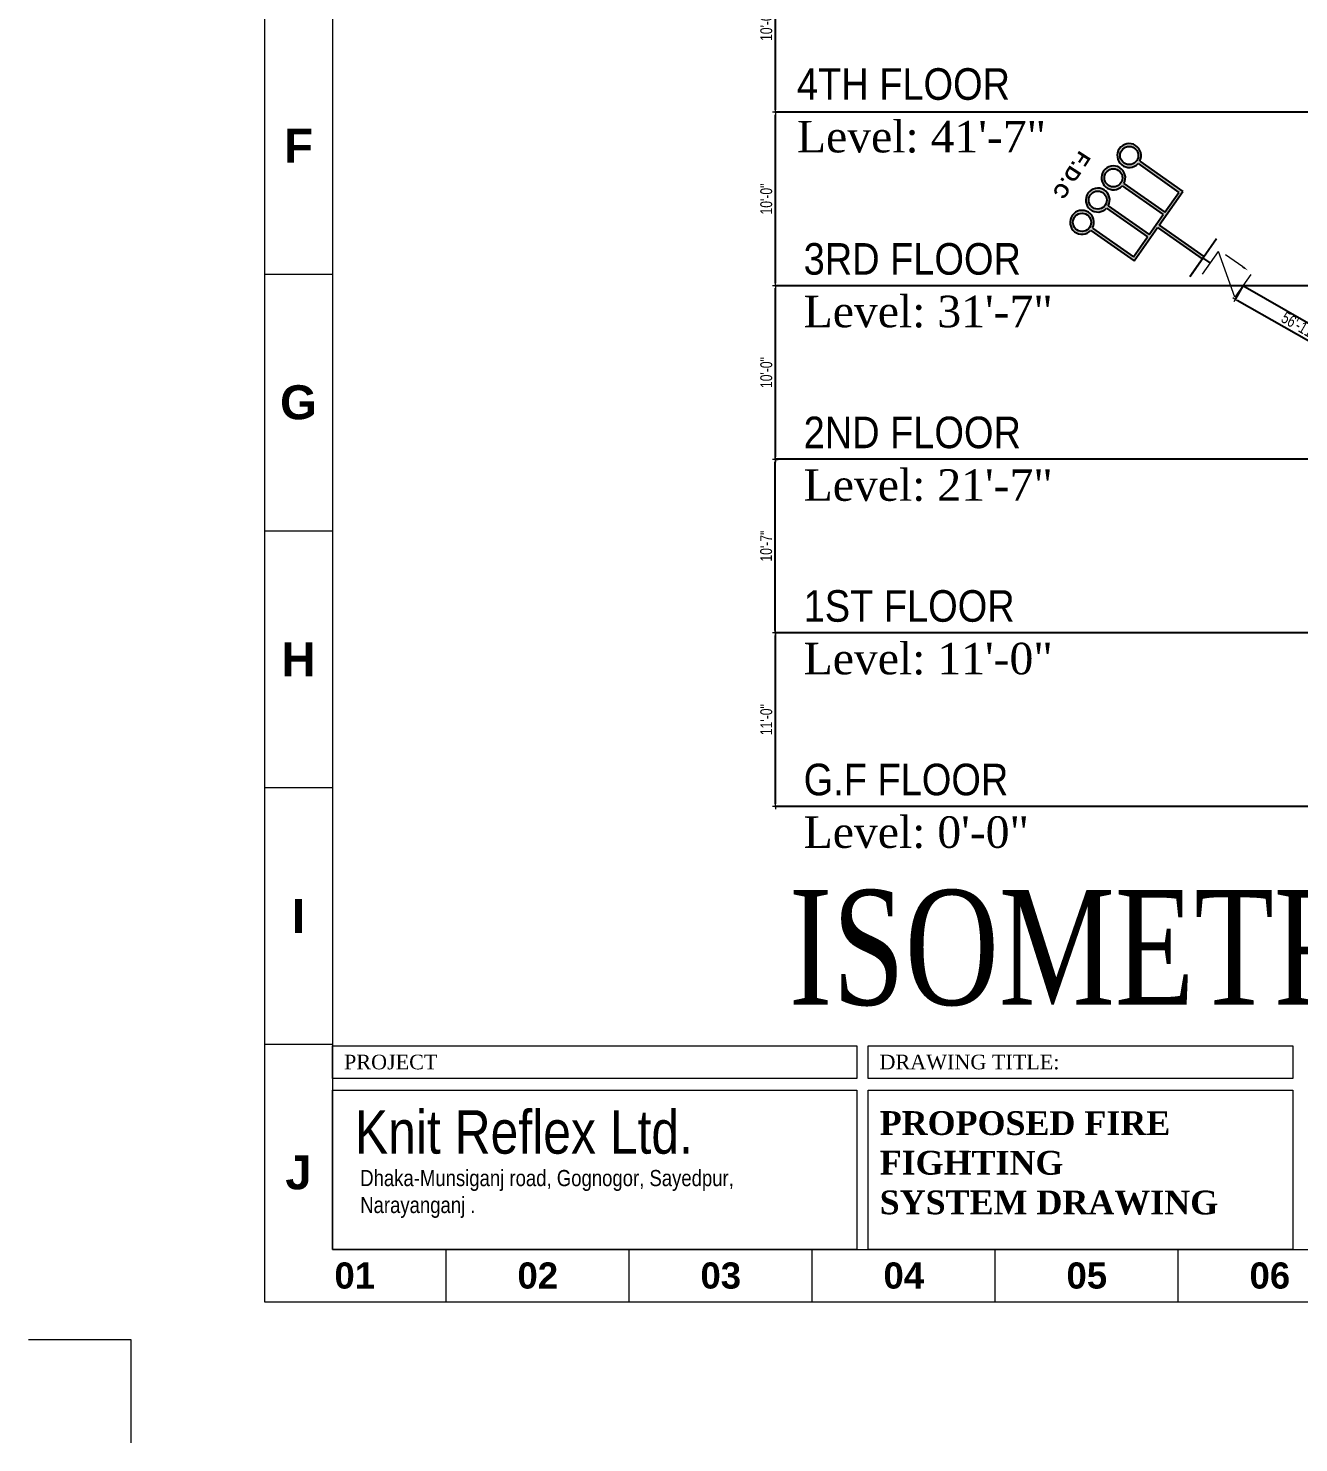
# Model space of a CAD drawing. Header units: inches. Extents: x -98933 to 1585249, y -3352739 to 192771.
# Drawn here: x 44196 to 45162, y 49000 to 50076 of the extents above; entities that cross this region are included whole.
import ezdxf

# ---------------------------------------------------------------- set-up
doc = ezdxf.new("R2010")
doc.units = ezdxf.units.IN
doc.header["$MEASUREMENT"] = 0
doc.header["$PDMODE"] = 35
doc.layers.get('0').update_dxf_attribs({"lineweight": 0})
doc.layers.get('Defpoints').update_dxf_attribs({"lineweight": 0})
for name, color, linetype, lineweight in [('DIM', 7, 'Continuous', 0), ('DIM 01', 250, 'Continuous', 9), ('DIM.', 251, 'Continuous', 5), ('FPS- FBC-2', 1, 'Continuous', 25), ('Inline', 7, 'Continuous', 0), ('Outline', 7, 'Continuous', 0), ('Pipe 150 mm', 1, 'Continuous', 25), ('Scale', 7, 'Continuous', 0), ('Scale_Text', 7, 'Continuous', 0), ('Text', 7, 'Continuous', 0), ('TEXT_TITLEBOX', 7, 'Continuous', 13), ('Titelblk', 7, 'Continuous', 25), ('TITLE', 7, 'Continuous', 20)]:
    doc.layers.add(name, color=color, linetype=linetype, lineweight=lineweight)
doc.styles.add('ltcnbt', font='swisscl.ttf')
doc.styles.add('MONOTEXT', font='txt')
doc.styles.add('SHT-TEXT-1', font='times.ttf', dxfattribs={"height": 12})
doc.styles.get("Standard").update_dxf_attribs({"font": 'arialbd.ttf', "height": 24})
doc.styles.add('STYLE3', font='arial.ttf', dxfattribs={"width": 0.75})
doc.styles.add('TEXT', font='arial.ttf')
doc.styles.add('ZIA', font='ARIALN.TTF', dxfattribs={"width": 1.05, "height": 10})
doc.dimstyles.new('3_16', dxfattribs={"dimscale": 0.75, "dimtxt": 20, "dimasz": 2.5, "dimexe": 0.18, "dimexo": 0.0625, "dimgap": 0.125, "dimtad": 0, "dimdec": 0, "dimzin": 3, "dimdsep": 46, "dimlunit": 4, "dimtxsty": 'ltcnbt', "dimblk": 'D', "dimcen": 3, "dimclrt": 7, "dimadec": 0, "dimazin": 0, "dimtfac": 16, "dimtdec": 0, "dimtix": 1, "dimtmove": 0, "dimatfit": 3, "dimfxl": 1, "dimtvp": 0.75, "dimtolj": 1, "dimtzin": 0, "dimarcsym": 0})

# ---------------------------------------------------------------- blocks, each defined once
blk = doc.blocks.new('FPS- FBC-2')
at = {"lineweight": -2, "true_color": 0xed1f24}
h = blk.add_hatch(color=240, dxfattribs=at)
h.dxf.hatch_style = 1
h.paths.add_polyline_path([(-4334.74, -11771.09), (-4339.69, -11771.09, 16.474806), (-4339.69, -11771.36), (-4335.01, -11771.36), (-4335.01, -11773.64), (-4339.69, -11773.64, 16.474806), (-4339.69, -11773.91), (-4335.01, -11773.91), (-4335.01, -11776.2), (-4339.69, -11776.2, 16.474806), (-4339.69, -11776.47), (-4335.01, -11776.47), (-4335.01, -11778.75), (-4339.69, -11778.75, 16.474806), (-4339.69, -11779.02), (-4334.74, -11779.02), (-4334.74, -11775.19), (-4329.62, -11775.19), (-4329.62, -11775.05), (-4329.62, -11774.92), (-4334.74, -11774.92)])
h.paths.add_polyline_path([(-4339.95, -11771.22, -1), (-4341.65, -11771.22, -1)], flags=16)
h.paths.add_polyline_path([(-4339.95, -11773.78, -1), (-4341.65, -11773.78, -1)], flags=16)
h.paths.add_polyline_path([(-4339.95, -11776.33, -1), (-4341.65, -11776.33, -1)], flags=16)
h.paths.add_polyline_path([(-4339.95, -11778.88, -1), (-4341.65, -11778.88, -1)], flags=16)
at = {"layer": 'FPS- FBC-2', "color": 1}
for p, q in [((-4339.69, -11771.09), (-4334.74, -11771.09)), ((-4334.74, -11774.92), (-4334.74, -11771.09)), ((-4339.69, -11771.36), (-4335.01, -11771.36)), ((-4335.01, -11773.64), (-4335.01, -11771.36)), ((-4339.69, -11773.64), (-4335.01, -11773.64)), ((-4339.69, -11773.91), (-4335.01, -11773.91)), ((-4335.01, -11776.2), (-4335.01, -11773.91)), ((-4329.62, -11777.12), (-4329.62, -11772.86)), ((-4334.74, -11774.92), (-4329.62, -11774.92)), ((-4334.74, -11775.19), (-4329.62, -11775.19)), ((-4334.74, -11779.02), (-4334.74, -11775.19)), ((-4329.62, -11775.05), (-4329.62, -11777.24)), ((-4339.69, -11776.2), (-4335.01, -11776.2)), ((-4339.69, -11776.47), (-4335.01, -11776.47)), ((-4335.01, -11778.75), (-4335.01, -11776.47)), ((-4339.69, -11778.75), (-4335.01, -11778.75)), ((-4339.69, -11779.02), (-4334.74, -11779.02))]:
    blk.add_line(p, q, dxfattribs=at)
for centre in [(-4340.8, -11771.22), (-4340.8, -11773.78), (-4340.8, -11776.33), (-4340.8, -11778.88)]:
    blk.add_circle(centre, 0.849, dxfattribs=at)
for centre in [(-4340.8, -11771.22), (-4340.8, -11773.78), (-4340.8, -11776.33), (-4340.8, -11778.88)]:
    blk.add_arc(centre, 1.12, 6.947, 353.053, dxfattribs=at)
blk = doc.blocks.new('A$C6DE15CEC')
at = {"color": 1, "lineweight": 20, "ltscale": 2}
for p, q in [((0, 0), (0, 109.9)), ((158, 0), (0, 109.9)), ((158, 109.9), (158, 0))]:
    blk.add_line(p, q, dxfattribs=at)
at = {"color": 7, "lineweight": 5}
blk.add_lwpolyline([(114.7, 115.8), (30.1, 115.8)], dxfattribs=at)
blk.add_solid([(114.7, 119.8), (138.7, 115.8), (114.7, 111.8)], dxfattribs=at)
blk = doc.blocks.new('PAGE')
at = {"layer": 'Inline', "color": 252, "lineweight": 15}
blk.add_lwpolyline([(178051640.63, 22656441.11), (178051640.63, 22657235.79), (178050505.36, 22657235.79), (178050505.36, 22656441.11)], close=True, dxfattribs=at)
at = {"layer": 'Outline', "color": 252, "lineweight": 15}
blk.add_line((178050483.42, 22656424.24), (178051662.57, 22656424.24), dxfattribs=at)
blk.add_lwpolyline([(178050483.42, 22657252.66), (178050483.42, 22656424.24)], dxfattribs=at)
at = {"layer": 'Scale', "color": 252, "lineweight": 9}
for p, q in [((178050483.42, 22656755.67), (178050505.36, 22656755.67)), ((178050483.42, 22656672.88), (178050505.36, 22656672.88)), ((178050483.42, 22656590.1), (178050505.36, 22656590.1)), ((178050483.42, 22656507.32), (178050505.36, 22656507.32)), ((178050542.02, 22656424.24), (178050542.02, 22656441.11)), ((178050601.02, 22656424.24), (178050601.02, 22656441.11)), ((178050660.01, 22656424.24), (178050660.01, 22656441.11)), ((178050719.01, 22656424.24), (178050719.01, 22656441.11)), ((178050778.01, 22656424.24), (178050778.01, 22656441.11))]:
    blk.add_line(p, q, dxfattribs=at)
at = {"layer": 'Scale_Text', "color": 252, "lineweight": 13, "attachment_point": 5}
for s, insert, char_height, width in [('F', (178050494.39, 22656797.06), 10.97, 8.3603), ('G', (178050494.39, 22656714.27), 10.97, 8.3603), ('H', (178050494.39, 22656631.49), 10.97, 8.3603), ('I', (178050494.39, 22656548.71), 10.97, 8.3603), ('J', (178050494.39, 22656465.93), 10.97, 8.3603), ('01', (178050512.52, 22656432.67), 8.435, 2.5102), ('02', (178050571.52, 22656432.67), 8.435, 2.5102), ('03', (178050630.51, 22656432.67), 8.435, 2.5102), ('04', (178050689.51, 22656432.67), 8.435, 2.5102), ('05', (178050748.51, 22656432.67), 8.435, 2.5102), ('06', (178050807.51, 22656432.67), 8.435, 2.5102)]:
    blk.add_mtext(s, dxfattribs=dict(at, insert=insert, char_height=char_height, width=width))
blk = doc.blocks.new('Title')
at = {"layer": 'Defpoints', "color": 1, "ltscale": 10}
blk.add_lwpolyline([(-102338.3, -88042.4), (-102338.3, -87942.4), (-102438.3, -87942.4)], dxfattribs=at)
at = {"layer": 'Titelblk', "color": 3, "linetype": 'Continuous', "lineweight": 0, "xscale": 3.014611567961765, "yscale": 3.014611567959946, "zscale": 3.014611567966516}
blk.add_blockref('PAGE', (-536855255.8, -68388224), dxfattribs=at)
blk = doc.blocks.new('D')
at = {"layer": 'DIM'}
for q in [(-1.125, 0), (0, 1.125), (1.125, 0), (0, -1.125)]:
    blk.add_line((0, 0), q, dxfattribs=at)
at = {"layer": 'DIM', "color": 6, "const_width": 0.375}
blk.add_lwpolyline([(-0.1875, 0, 1), (0.1875, 0, 1)], format="xyb", close=True, dxfattribs=at)
blk = doc.blocks.new('*D792')
at = {"layer": 'Defpoints', "color": 0, "transparency": 16777216}
for p in [(44764.1, 49616.4, 0), (44764.1, 49616.4), (44764.1, 49484.4, 0)]:
    blk.add_point(p, dxfattribs=at)
at = {"layer": 'DIM 01', "color": 0, "lineweight": -2, "transparency": 16777216}
for p, q in [((44764, 49616.4), (44764, 49616.4)), ((44764.1, 49486.3), (44764.1, 49614.5)), ((44764, 49484.4), (44764, 49484.4))]:
    blk.add_line(p, q, dxfattribs=at)
at = {"layer": 'DIM 01', "color": 0, "lineweight": -2, "transparency": 16777216, "xscale": 1.875, "yscale": 1.875, "zscale": 1.875}
for p, rotation in [((44764.1, 49616.4), 90), ((44764.1, 49484.4), 270)]:
    blk.add_blockref('D', p, dxfattribs=dict(at, rotation=rotation))
at = {"layer": 'DIM 01', "color": 7, "lineweight": -2, "transparency": 16777216, "insert": (44757.2, 49550.4), "char_height": 9, "attachment_point": 5, "rotation": 90, "style": 'ltcnbt'}
blk.add_mtext('\\A1;11\'-0"', dxfattribs=at)
blk = doc.blocks.new('*D793')
at = {"layer": 'Defpoints', "color": 0, "transparency": 16777216}
for p in [(44764, 49748.4), (44764, 49748.4), (44764.1, 49616.4, 0)]:
    blk.add_point(p, dxfattribs=at)
at = {"layer": 'DIM 01', "color": 0, "lineweight": -2, "transparency": 16777216}
for p, q in [((44764, 49748.4), (44763.9, 49748.4)), ((44764, 49618.3), (44764, 49746.5)), ((44764, 49616.4), (44763.9, 49616.4))]:
    blk.add_line(p, q, dxfattribs=at)
at = {"layer": 'DIM 01', "color": 0, "lineweight": -2, "transparency": 16777216, "xscale": 1.875, "yscale": 1.875, "zscale": 1.875}
for p, rotation in [((44764, 49748.4), 90), ((44764, 49616.4), 270)]:
    blk.add_blockref('D', p, dxfattribs=dict(at, rotation=rotation))
at = {"layer": 'DIM 01', "color": 7, "lineweight": -2, "transparency": 16777216, "insert": (44757.1, 49682.4), "char_height": 9, "attachment_point": 5, "rotation": 90, "style": 'ltcnbt'}
blk.add_mtext('\\A1;10\'-7"', dxfattribs=at)
blk = doc.blocks.new('*D794')
at = {"layer": 'Defpoints', "color": 0, "transparency": 16777216}
for p in [(44764.1, 49880.4, 0), (44764.1, 49880.4), (44764.1, 49748.4, 0)]:
    blk.add_point(p, dxfattribs=at)
at = {"layer": 'DIM 01', "color": 0, "lineweight": -2, "transparency": 16777216}
for p, q in [((44764, 49880.4), (44764, 49880.4)), ((44764.1, 49750.3), (44764.1, 49878.5)), ((44764, 49748.4), (44764, 49748.4))]:
    blk.add_line(p, q, dxfattribs=at)
at = {"layer": 'DIM 01', "color": 0, "lineweight": -2, "transparency": 16777216, "xscale": 1.875, "yscale": 1.875, "zscale": 1.875}
for p, rotation in [((44764.1, 49880.4), 90), ((44764.1, 49748.4), 270)]:
    blk.add_blockref('D', p, dxfattribs=dict(at, rotation=rotation))
at = {"layer": 'DIM 01', "color": 7, "lineweight": -2, "transparency": 16777216, "insert": (44757.2, 49814.4), "char_height": 9, "attachment_point": 5, "rotation": 90, "style": 'ltcnbt'}
blk.add_mtext('\\A1;10\'-0"', dxfattribs=at)
blk = doc.blocks.new('*D795')
at = {"layer": 'Defpoints', "color": 0, "transparency": 16777216}
for p in [(44764.1, 50012.4, 0), (44764.1, 50012.4), (44764.1, 49880.4, 0)]:
    blk.add_point(p, dxfattribs=at)
at = {"layer": 'DIM 01', "color": 0, "lineweight": -2, "transparency": 16777216}
for p, q in [((44764, 50012.4), (44764, 50012.4)), ((44764.1, 49882.3), (44764.1, 50010.5)), ((44764, 49880.4), (44764, 49880.4))]:
    blk.add_line(p, q, dxfattribs=at)
at = {"layer": 'DIM 01', "color": 0, "lineweight": -2, "transparency": 16777216, "xscale": 1.875, "yscale": 1.875, "zscale": 1.875}
for p, rotation in [((44764.1, 50012.4), 90), ((44764.1, 49880.4), 270)]:
    blk.add_blockref('D', p, dxfattribs=dict(at, rotation=rotation))
at = {"layer": 'DIM 01', "color": 7, "lineweight": -2, "transparency": 16777216, "insert": (44757.2, 49946.4), "char_height": 9, "attachment_point": 5, "rotation": 90, "style": 'ltcnbt'}
blk.add_mtext('\\A1;10\'-0"', dxfattribs=at)
blk = doc.blocks.new('*D796')
at = {"layer": 'Defpoints', "color": 0, "transparency": 16777216}
for p in [(44764.1, 50144.4, 0), (44764.1, 50144.4), (44764.1, 50012.4, 0)]:
    blk.add_point(p, dxfattribs=at)
at = {"layer": 'DIM 01', "color": 0, "lineweight": -2, "transparency": 16777216}
for p, q in [((44764, 50144.4), (44764, 50144.4)), ((44764.1, 50014.3), (44764.1, 50142.5)), ((44764, 50012.4), (44764, 50012.4))]:
    blk.add_line(p, q, dxfattribs=at)
at = {"layer": 'DIM 01', "color": 0, "lineweight": -2, "transparency": 16777216, "xscale": 1.875, "yscale": 1.875, "zscale": 1.875}
for p, rotation in [((44764.1, 50144.4), 90), ((44764.1, 50012.4), 270)]:
    blk.add_blockref('D', p, dxfattribs=dict(at, rotation=rotation))
at = {"layer": 'DIM 01', "color": 7, "lineweight": -2, "transparency": 16777216, "insert": (44757.2, 50078.4), "char_height": 9, "attachment_point": 5, "rotation": 90, "style": 'ltcnbt'}
blk.add_mtext('\\A1;10\'-0"', dxfattribs=at)
blk = doc.blocks.new('*D828')
at = {"layer": 'Defpoints', "color": 0, "transparency": 16777216}
for p in [(45119.6, 49880.4, 0), (45113.7, 49870.1), (45210.3, 49828.6, 0)]:
    blk.add_point(p, dxfattribs=at)
at = {"layer": 'DIM 01', "color": 0, "lineweight": -2, "transparency": 16777216}
for p, q in [((45119.6, 49880.4), (45113.6, 49870)), ((45202.8, 49819.3), (45115.3, 49869.2)), ((45210.3, 49828.6), (45204.4, 49818.2))]:
    blk.add_line(p, q, dxfattribs=at)
at = {"layer": 'DIM 01', "color": 0, "lineweight": -2, "transparency": 16777216, "xscale": 1.875, "yscale": 1.875, "zscale": 1.875}
for p, rotation in [((45113.7, 49870.1), 150.2703590381772), ((45204.4, 49818.3), 330.2703590381772)]:
    blk.add_blockref('D', p, dxfattribs=dict(at, rotation=rotation))
at = {"layer": 'DIM 01', "color": 7, "lineweight": -2, "transparency": 16777216, "insert": (45162.5, 49850.2), "char_height": 9, "attachment_point": 5, "rotation": 330.2704, "style": 'ltcnbt'}
blk.add_mtext('\\A1;56\'-11"', dxfattribs=at)

msp = doc.modelspace()

# ---------------------------------------------------------------- linework, layer by layer
at = {"layer": 'DIM 01', "lineweight": -2}
for p, q in [((45868.78, 50012.42, 0), (44764.09, 50012.42, 0)), ((45868.78, 49880.42, 0), (44764.09, 49880.42, 0)), ((45868.78, 49748.42, 0), (44764.09, 49748.42)), ((45868.77, 49616.42, 0), (44764.09, 49616.42, 0)), ((45868.77, 49484.42, 0), (44764.09, 49484.42, 0))]:
    msp.add_line(p, q, dxfattribs=at)
at = {"layer": 'Pipe 150 mm', "lineweight": -2}
for p, q in [((45094.6, 49897.76, 0), (45089.09, 49901.65, 0)), ((45882.82, 49440.29, 0), (45119.59, 49880.42, 0))]:
    msp.add_line(p, q, dxfattribs=at)
at = {"layer": 'TEXT_TITLEBOX'}
for p, q in [((44427.4, 49277.43), (44427.4, 49302.34)), ((44427.4, 49302.34), (44826.01, 49302.34)), ((44826.01, 49302.34), (44826.01, 49277.43)), ((44834.75, 49277.43), (44834.75, 49302.34)), ((44834.75, 49302.34), (45157.59, 49302.34)), ((45157.59, 49302.34), (45157.59, 49277.43)), ((44826.01, 49277.43), (44427.4, 49277.43)), ((45157.59, 49277.43), (44834.75, 49277.43)), ((44427.4, 49147.4), (44427.4, 49268.69)), ((44427.4, 49268.69), (44826.01, 49268.69)), ((44826.01, 49268.69), (44826.01, 49147.4)), ((44834.75, 49147.4), (44834.75, 49268.69)), ((44834.75, 49268.69), (45157.62, 49268.69)), ((45157.62, 49268.69), (45157.62, 49147.4)), ((44826.01, 49147.4), (44427.4, 49147.4)), ((45157.62, 49147.4), (44834.75, 49147.4))]:
    msp.add_line(p, q, dxfattribs=at)

# ---------------------------------------------------------------- block references
at = {"layer": 'Pipe 150 mm', "lineweight": -2, "ltscale": 100000}
for name, p, xscale, yscale, zscale, rotation in [('FPS- FBC-2', (128897.94, 107763.79, 0), 8.117647752446128, 8.117647752395133, 8.117647752428683, 324.8096507400271), ('A$C6DE15CEC', (45088.78, 49889.27, 0), 0.1916282319371312, 0.1916282320173295, 0.1916282312026999, 324.8096507267148)]:
    msp.add_blockref(name, p, dxfattribs=dict(at, xscale=xscale, yscale=yscale, zscale=zscale, rotation=rotation))
at = {"layer": 'TITLE', "xscale": 0.7823455410753013, "yscale": 0.7823455410753013, "zscale": 0.7823455346014935}
msp.add_blockref('Title', (124338.27, 117879.99), dxfattribs=at)

# ---------------------------------------------------------------- texts
at = {"lineweight": -2, "insert": (45004.41, 49978.05, 0), "char_height": 10.66, "width": 39.7693, "attachment_point": 1, "rotation": 237.09912}
msp.add_mtext('F.D.C', dxfattribs=at)
at = {"color": 7, "insert": (44843.39, 49213.22), "char_height": 18.0938, "width": 257.7878, "attachment_point": 4, "rotation": 359.97233}
msp.add_mtext('\\pt2106;{\\fTimes New Roman|b1|i0|c0|p18;\\C256;PROPOSED FIRE  FIGHTING  \\PSYSTEM DRAWING }', dxfattribs=at)
at = {"layer": 'DIM.', "color": 5, "lineweight": 13, "insert": (44572.91, 49209), "char_height": 33.0857, "width": 896.2112, "attachment_point": 5, "style": 'TEXT'}
msp.add_mtext('{\\fArial Narrow|b0|i0|c0|p34;Knit Reflex Ltd.\\C256;\\P\\pt12.41904;\\fSwis721 BT|b1|i0|c0|p34;\\C7; }', dxfattribs=at)
at = {"layer": 'Text', "color": 7, "lineweight": -3, "ltscale": 10, "char_height": 24, "attachment_point": 1, "style": 'ZIA'}
for s, insert, width in [('4TH FLOOR\\P{\\fTimes New Roman|b0|i0|c0|p18;\\W1;\\C0;Level: 41\'-7"}', (44780.49, 50045.88), 198.2815), ('3RD FLOOR\\P{\\fTimes New Roman|b0|i0|c0|p18;\\W1;\\C0;Level: 31\'-7"}', (44785.59, 49912.88), 198.2815), ('2ND FLOOR\\P{\\fTimes New Roman|b0|i0|c0|p18;\\W1;\\C0;Level: 21\'-7"}', (44785.59, 49780.88), 198.2815), ('1ST FLOOR\\P{\\fTimes New Roman|b0|i0|c0|p18;\\W1;\\C0;Level: 11\'-0"}', (44785.59, 49648.88), 198.2815), ('G.F FLOOR\\P{\\fTimes New Roman|b0|i0|c0|p18;\\W1;\\C0;Level: 0\'-0"}', (44785.59, 49516.88), 175.6832)]:
    msp.add_mtext(s, dxfattribs=dict(at, insert=insert, width=width))
at = {"layer": 'Text', "color": 7, "linetype": 'Continuous', "lineweight": -2, "ltscale": 30, "insert": (44774.47, 49420.94), "char_height": 87.4286, "attachment_point": 1, "style": 'STYLE3'}
msp.add_mtext('{\\fTimes New Roman|b0|i0|c0|p18;\\C3;ISOMETRIC VIEW}', dxfattribs=at)
at = {"layer": 'Text', "color": 56, "insert": (44448.47, 49189.64), "char_height": 12.2888, "width": 471.0848, "attachment_point": 4, "style": 'MONOTEXT'}
msp.add_mtext('{\\fArial Narrow|b0|i0|c0|p34;\\C7;Dhaka-Munsiganj road, Gognogor, Sayedpur, \\PNarayanganj .}', dxfattribs=at)
at = {"layer": 'TEXT_TITLEBOX', "lineweight": 25, "style": 'SHT-TEXT-1'}
for s, height, p in [('PROJECT', 11.135, (44436.14, 49284.44)), ('DRAWING TITLE:', 11.1351, (44843.24, 49284.44))]:
    msp.add_text(s, height=height, dxfattribs=at).set_placement(p)

# ---------------------------------------------------------------- dimensions: what is measured, and where the dimension line sits
at = {"layer": 'DIM 01', "lineweight": -2}
for base, p1, p2, text, picture, middle in [((44764.09, 50144.42), (44764.09, 50012.42, 0), (44764.09, 50144.42, 0), '10\'-0"', '*D796', (44757.17, 50078.42)), ((44764.09, 50012.42), (44764.09, 49880.42, 0), (44764.09, 50012.42, 0), '10\'-0"', '*D795', (44757.17, 49946.42)), ((44764.09, 49880.42), (44764.09, 49748.42, 0), (44764.09, 49880.42, 0), '10\'-0"', '*D794', (44757.17, 49814.42)), ((44764, 49748.42), (44764.09, 49616.42, 0), (44764, 49748.42), '10\'-7"', '*D793', (44757.08, 49682.42))]:
    dim = msp.add_linear_dim(base=base, p1=p1, p2=p2, angle=90, text=text, dimstyle='3_16', override={"dimtxt": 12, "dimtmove": 1}, dxfattribs=at)
    dim.commit()
    dim.dimension.update_dxf_attribs({"geometry": picture, "text_midpoint": middle})
dim = msp.add_aligned_dim(p1=(45210.31, 49828.61, 0), p2=(45119.59, 49880.42, 0), distance=11.85, text='56\'-11"', dimstyle='3_16', override={"dimtxt": 12, "dimtmove": 1}, dxfattribs=at)
dim.commit()
dim.dimension.update_dxf_attribs({"geometry": '*D828', "text_midpoint": (45162.5, 49850.23)})
dim = msp.add_linear_dim(base=(44764.09, 49616.42), p1=(44764.09, 49484.42, 0), p2=(44764.09, 49616.42, 0), angle=90, dimstyle='3_16', override={"dimtxt": 12, "dimtmove": 1}, dxfattribs=at)
dim.commit()
dim.dimension.update_dxf_attribs({"geometry": '*D792', "text_midpoint": (44757.17, 49550.42)})

doc.saveas('drawing.dxf')
